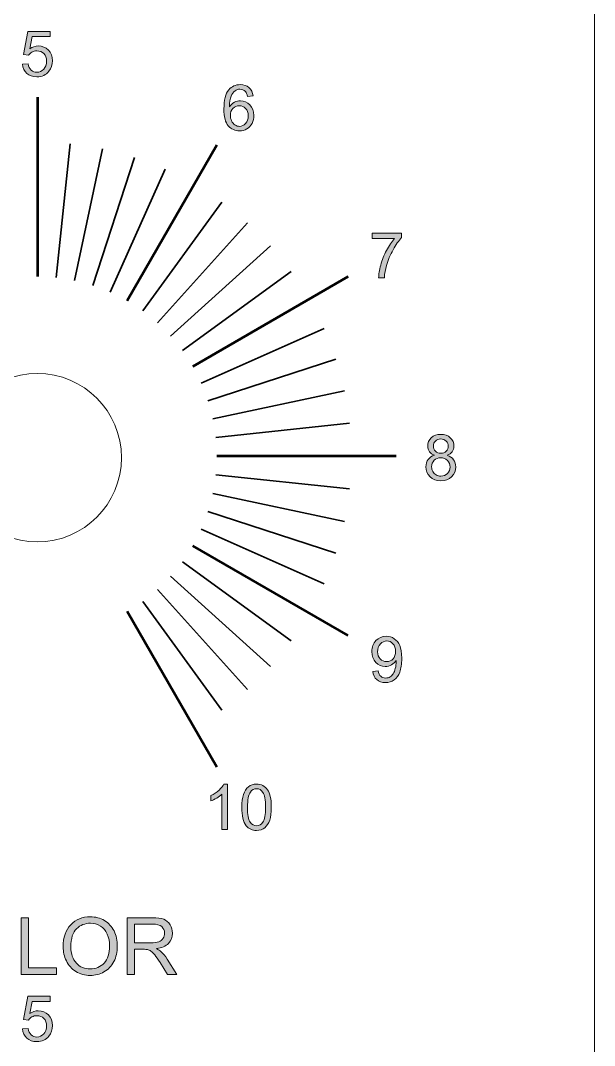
# Model space of a CAD drawing. Header units: inches. Extents: x -54 to 54, y -111 to 111.
# Drawn here: x 28.25 to 53.85, y -30.2 to 15.48 of the extents above; entities that cross this region are included whole.
import ezdxf

# ---------------------------------------------------------------- set-up
doc = ezdxf.new("R2010")
doc.units = ezdxf.units.IN
doc.header["$MEASUREMENT"] = 0
doc.layers.add('Decoupe', color=7, linetype='Continuous')
doc.layers.add('Impression', color=7, linetype='Continuous')

# ---------------------------------------------------------------- blocks, each defined once
blk = doc.blocks.new('block 32')
at = {"layer": 'Impression', "true_color": 0xffffff}
h = blk.add_hatch(color=7, dxfattribs=at)
h.dxf.hatch_style = 2
edge = h.paths.add_edge_path()
edge.add_spline(control_points=[(37.482, -20.579), (37.482, -20.579), (37.234, -20.579), (37.234, -20.579), (37.234, -20.579), (37.234, -18.998), (37.234, -18.998), (37.175, -19.055), (37.096, -19.112), (36.999, -19.169), (36.902, -19.226), (36.815, -19.269), (36.738, -19.297), (36.738, -19.297), (36.738, -19.058), (36.738, -19.058), (36.877, -18.992), (36.998, -18.913), (37.102, -18.821), (37.206, -18.728), (37.279, -18.638), (37.322, -18.551), (37.322, -18.551), (37.482, -18.551), (37.482, -18.551), (37.482, -18.551), (37.482, -20.579), (37.482, -20.579)], knot_values=[0, 0, 0, 0, 1, 1, 1, 2, 2, 2, 3, 3, 3, 4, 4, 4, 5, 5, 5, 6, 6, 6, 7, 7, 7, 8, 8, 8, 9, 9, 9, 9], degree=3, periodic=1)
h = blk.add_hatch(color=7, dxfattribs=at)
h.dxf.hatch_style = 2
edge = h.paths.add_edge_path()
edge.add_spline(control_points=[(38.117, -19.583), (38.117, -19.344), (38.142, -19.152), (38.191, -19.006), (38.24, -18.86), (38.313, -18.748), (38.41, -18.669), (38.507, -18.59), (38.629, -18.551), (38.776, -18.551), (38.885, -18.551), (38.98, -18.572), (39.061, -18.616), (39.143, -18.66), (39.211, -18.723), (39.264, -18.805), (39.317, -18.887), (39.359, -18.987), (39.389, -19.105), (39.42, -19.223), (39.435, -19.382), (39.435, -19.583), (39.435, -19.82), (39.41, -20.011), (39.362, -20.157), (39.313, -20.302), (39.24, -20.415), (39.143, -20.494), (39.047, -20.574), (38.924, -20.613), (38.776, -20.613), (38.581, -20.613), (38.429, -20.544), (38.317, -20.404), (38.184, -20.236), (38.117, -19.962), (38.117, -19.583)], knot_values=[0, 0, 0, 0, 1, 1, 1, 2, 2, 2, 3, 3, 3, 4, 4, 4, 5, 5, 5, 6, 6, 6, 7, 7, 7, 8, 8, 8, 9, 9, 9, 10, 10, 10, 11, 11, 11, 12, 12, 12, 12], degree=3, periodic=1)
edge = h.paths.add_edge_path()
edge.add_spline(control_points=[(38.372, -19.583), (38.372, -19.914), (38.411, -20.135), (38.489, -20.245), (38.566, -20.355), (38.662, -20.409), (38.776, -20.409), (38.89, -20.409), (38.986, -20.354), (39.063, -20.244), (39.141, -20.134), (39.18, -19.913), (39.18, -19.583), (39.18, -19.25), (39.141, -19.029), (39.063, -18.92), (38.986, -18.81), (38.889, -18.756), (38.773, -18.756), (38.659, -18.756), (38.568, -18.804), (38.501, -18.901), (38.415, -19.024), (38.372, -19.251), (38.372, -19.583)], knot_values=[0, 0, 0, 0, 1, 1, 1, 2, 2, 2, 3, 3, 3, 4, 4, 4, 5, 5, 5, 6, 6, 6, 7, 7, 7, 8, 8, 8, 8], degree=3, periodic=1)
at = {"layer": 'Impression', "lineweight": 0}
for points, knots in [([(37.482, -20.579), (37.482, -20.579), (37.234, -20.579), (37.234, -20.579), (37.234, -20.579), (37.234, -18.998), (37.234, -18.998), (37.175, -19.055), (37.096, -19.112), (36.999, -19.169), (36.902, -19.226), (36.815, -19.269), (36.738, -19.297), (36.738, -19.297), (36.738, -19.058), (36.738, -19.058), (36.877, -18.992), (36.998, -18.913), (37.102, -18.821), (37.206, -18.728), (37.279, -18.638), (37.322, -18.551), (37.322, -18.551), (37.482, -18.551), (37.482, -18.551), (37.482, -18.551), (37.482, -20.579), (37.482, -20.579)], [0, 0, 0, 0, 1, 1, 1, 2, 2, 2, 3, 3, 3, 4, 4, 4, 5, 5, 5, 6, 6, 6, 7, 7, 7, 8, 8, 8, 9, 9, 9, 9]), ([(38.117, -19.583), (38.117, -19.344), (38.142, -19.152), (38.191, -19.006), (38.24, -18.86), (38.313, -18.748), (38.41, -18.669), (38.507, -18.59), (38.629, -18.551), (38.776, -18.551), (38.885, -18.551), (38.98, -18.572), (39.061, -18.616), (39.143, -18.66), (39.211, -18.723), (39.264, -18.805), (39.317, -18.887), (39.359, -18.987), (39.389, -19.105), (39.42, -19.223), (39.435, -19.382), (39.435, -19.583), (39.435, -19.82), (39.41, -20.011), (39.362, -20.157), (39.313, -20.302), (39.24, -20.415), (39.143, -20.494), (39.047, -20.574), (38.924, -20.613), (38.776, -20.613), (38.581, -20.613), (38.429, -20.544), (38.317, -20.404), (38.184, -20.236), (38.117, -19.962), (38.117, -19.583)], [0, 0, 0, 0, 1, 1, 1, 2, 2, 2, 3, 3, 3, 4, 4, 4, 5, 5, 5, 6, 6, 6, 7, 7, 7, 8, 8, 8, 9, 9, 9, 10, 10, 10, 11, 11, 11, 12, 12, 12, 12]), ([(38.372, -19.583), (38.372, -19.914), (38.411, -20.135), (38.489, -20.245), (38.566, -20.355), (38.662, -20.409), (38.776, -20.409), (38.89, -20.409), (38.986, -20.354), (39.063, -20.244), (39.141, -20.134), (39.18, -19.913), (39.18, -19.583), (39.18, -19.25), (39.141, -19.029), (39.063, -18.92), (38.986, -18.81), (38.889, -18.756), (38.773, -18.756), (38.659, -18.756), (38.568, -18.804), (38.501, -18.901), (38.415, -19.024), (38.372, -19.251), (38.372, -19.583)], [0, 0, 0, 0, 1, 1, 1, 2, 2, 2, 3, 3, 3, 4, 4, 4, 5, 5, 5, 6, 6, 6, 7, 7, 7, 8, 8, 8, 8])]:
    blk.add_open_spline(points, degree=3, knots=knots, dxfattribs=at)
blk = doc.blocks.new('block 33')
at = {"layer": 'Impression', "true_color": 0xffffff}
h = blk.add_hatch(color=7, dxfattribs=at)
h.dxf.hatch_style = 2
edge = h.paths.add_edge_path()
edge.add_spline(control_points=[(43.958, -13.523), (43.958, -13.523), (44.196, -13.501), (44.196, -13.501), (44.217, -13.614), (44.255, -13.695), (44.312, -13.745), (44.369, -13.796), (44.442, -13.821), (44.531, -13.821), (44.607, -13.821), (44.674, -13.804), (44.732, -13.769), (44.789, -13.734), (44.836, -13.687), (44.873, -13.629), (44.91, -13.57), (44.94, -13.492), (44.965, -13.393), (44.99, -13.293), (45.002, -13.192), (45.002, -13.089), (45.002, -13.078), (45.002, -13.062), (45.001, -13.04), (44.951, -13.119), (44.884, -13.183), (44.798, -13.232), (44.712, -13.281), (44.619, -13.306), (44.519, -13.306), (44.352, -13.306), (44.21, -13.245), (44.094, -13.124), (43.979, -13.003), (43.921, -12.843), (43.921, -12.644), (43.921, -12.439), (43.981, -12.274), (44.102, -12.15), (44.223, -12.025), (44.374, -11.962), (44.556, -11.962), (44.687, -11.962), (44.807, -11.997), (44.916, -12.068), (45.025, -12.139), (45.108, -12.24), (45.164, -12.371), (45.221, -12.502), (45.249, -12.691), (45.249, -12.939), (45.249, -13.197), (45.221, -13.403), (45.165, -13.556), (45.109, -13.709), (45.026, -13.825), (44.915, -13.905), (44.804, -13.985), (44.674, -14.025), (44.526, -14.025), (44.368, -14.025), (44.239, -13.981), (44.138, -13.893), (44.038, -13.806), (43.978, -13.682), (43.958, -13.523)], knot_values=[0, 0, 0, 0, 1, 1, 1, 2, 2, 2, 3, 3, 3, 4, 4, 4, 5, 5, 5, 6, 6, 6, 7, 7, 7, 8, 8, 8, 9, 9, 9, 10, 10, 10, 11, 11, 11, 12, 12, 12, 13, 13, 13, 14, 14, 14, 15, 15, 15, 16, 16, 16, 17, 17, 17, 18, 18, 18, 19, 19, 19, 20, 20, 20, 21, 21, 21, 22, 22, 22, 22], degree=3, periodic=1)
edge = h.paths.add_edge_path()
edge.add_spline(control_points=[(44.974, -12.632), (44.974, -12.489), (44.936, -12.376), (44.86, -12.293), (44.784, -12.209), (44.693, -12.167), (44.586, -12.167), (44.476, -12.167), (44.38, -12.212), (44.298, -12.303), (44.217, -12.393), (44.176, -12.509), (44.176, -12.653), (44.176, -12.781), (44.215, -12.886), (44.292, -12.966), (44.37, -13.046), (44.465, -13.087), (44.579, -13.087), (44.694, -13.087), (44.789, -13.046), (44.863, -12.966), (44.937, -12.886), (44.974, -12.774), (44.974, -12.632)], knot_values=[0, 0, 0, 0, 1, 1, 1, 2, 2, 2, 3, 3, 3, 4, 4, 4, 5, 5, 5, 6, 6, 6, 7, 7, 7, 8, 8, 8, 8], degree=3, periodic=1)
at = {"layer": 'Impression', "lineweight": 0}
for points, knots in [([(43.958, -13.523), (43.958, -13.523), (44.196, -13.501), (44.196, -13.501), (44.217, -13.614), (44.255, -13.695), (44.312, -13.745), (44.369, -13.796), (44.442, -13.821), (44.531, -13.821), (44.607, -13.821), (44.674, -13.804), (44.732, -13.769), (44.789, -13.734), (44.836, -13.687), (44.873, -13.629), (44.91, -13.57), (44.94, -13.492), (44.965, -13.393), (44.99, -13.293), (45.002, -13.192), (45.002, -13.089), (45.002, -13.078), (45.002, -13.062), (45.001, -13.04), (44.951, -13.119), (44.884, -13.183), (44.798, -13.232), (44.712, -13.281), (44.619, -13.306), (44.519, -13.306), (44.352, -13.306), (44.21, -13.245), (44.094, -13.124), (43.979, -13.003), (43.921, -12.843), (43.921, -12.644), (43.921, -12.439), (43.981, -12.274), (44.102, -12.15), (44.223, -12.025), (44.374, -11.962), (44.556, -11.962), (44.687, -11.962), (44.807, -11.997), (44.916, -12.068), (45.025, -12.139), (45.108, -12.24), (45.164, -12.371), (45.221, -12.502), (45.249, -12.691), (45.249, -12.939), (45.249, -13.197), (45.221, -13.403), (45.165, -13.556), (45.109, -13.709), (45.026, -13.825), (44.915, -13.905), (44.804, -13.985), (44.674, -14.025), (44.526, -14.025), (44.368, -14.025), (44.239, -13.981), (44.138, -13.893), (44.038, -13.806), (43.978, -13.682), (43.958, -13.523)], [0, 0, 0, 0, 1, 1, 1, 2, 2, 2, 3, 3, 3, 4, 4, 4, 5, 5, 5, 6, 6, 6, 7, 7, 7, 8, 8, 8, 9, 9, 9, 10, 10, 10, 11, 11, 11, 12, 12, 12, 13, 13, 13, 14, 14, 14, 15, 15, 15, 16, 16, 16, 17, 17, 17, 18, 18, 18, 19, 19, 19, 20, 20, 20, 21, 21, 21, 22, 22, 22, 22]), ([(44.974, -12.632), (44.974, -12.489), (44.936, -12.376), (44.86, -12.293), (44.784, -12.209), (44.693, -12.167), (44.586, -12.167), (44.476, -12.167), (44.38, -12.212), (44.298, -12.303), (44.217, -12.393), (44.176, -12.509), (44.176, -12.653), (44.176, -12.781), (44.215, -12.886), (44.292, -12.966), (44.37, -13.046), (44.465, -13.087), (44.579, -13.087), (44.694, -13.087), (44.789, -13.046), (44.863, -12.966), (44.937, -12.886), (44.974, -12.774), (44.974, -12.632)], [0, 0, 0, 0, 1, 1, 1, 2, 2, 2, 3, 3, 3, 4, 4, 4, 5, 5, 5, 6, 6, 6, 7, 7, 7, 8, 8, 8, 8])]:
    blk.add_open_spline(points, degree=3, knots=knots, dxfattribs=at)
blk = doc.blocks.new('block 34')
at = {"layer": 'Impression', "true_color": 0xffffff}
h = blk.add_hatch(color=7, dxfattribs=at)
h.dxf.hatch_style = 2
edge = h.paths.add_edge_path()
edge.add_spline(control_points=[(46.714, -3.895), (46.611, -3.857), (46.535, -3.804), (46.485, -3.734), (46.436, -3.664), (46.411, -3.58), (46.411, -3.483), (46.411, -3.336), (46.464, -3.212), (46.569, -3.112), (46.675, -3.012), (46.816, -2.962), (46.991, -2.962), (47.167, -2.962), (47.309, -3.013), (47.417, -3.116), (47.524, -3.218), (47.578, -3.343), (47.578, -3.49), (47.578, -3.584), (47.554, -3.665), (47.504, -3.735), (47.455, -3.804), (47.381, -3.857), (47.28, -3.895), (47.404, -3.936), (47.499, -4.001), (47.564, -4.091), (47.628, -4.181), (47.661, -4.288), (47.661, -4.413), (47.661, -4.586), (47.6, -4.731), (47.477, -4.849), (47.355, -4.966), (47.195, -5.025), (46.995, -5.025), (46.796, -5.025), (46.635, -4.966), (46.513, -4.848), (46.39, -4.73), (46.329, -4.583), (46.329, -4.406), (46.329, -4.275), (46.363, -4.165), (46.429, -4.076), (46.496, -3.988), (46.591, -3.927), (46.714, -3.895)], knot_values=[0, 0, 0, 0, 1, 1, 1, 2, 2, 2, 3, 3, 3, 4, 4, 4, 5, 5, 5, 6, 6, 6, 7, 7, 7, 8, 8, 8, 9, 9, 9, 10, 10, 10, 11, 11, 11, 12, 12, 12, 13, 13, 13, 14, 14, 14, 15, 15, 15, 16, 16, 16, 16], degree=3, periodic=1)
edge = h.paths.add_edge_path()
edge.add_spline(control_points=[(46.584, -4.408), (46.584, -4.479), (46.601, -4.547), (46.635, -4.613), (46.668, -4.679), (46.718, -4.73), (46.784, -4.767), (46.85, -4.803), (46.922, -4.821), (46.998, -4.821), (47.116, -4.821), (47.214, -4.783), (47.291, -4.707), (47.369, -4.63), (47.407, -4.534), (47.407, -4.416), (47.407, -4.297), (47.368, -4.198), (47.288, -4.12), (47.208, -4.042), (47.109, -4.003), (46.99, -4.003), (46.873, -4.003), (46.776, -4.041), (46.7, -4.118), (46.623, -4.196), (46.584, -4.292), (46.584, -4.408)], knot_values=[0, 0, 0, 0, 1, 1, 1, 2, 2, 2, 3, 3, 3, 4, 4, 4, 5, 5, 5, 6, 6, 6, 7, 7, 7, 8, 8, 8, 9, 9, 9, 9], degree=3, periodic=1)
edge = h.paths.add_edge_path()
edge.add_spline(control_points=[(46.664, -3.475), (46.664, -3.57), (46.695, -3.648), (46.757, -3.709), (46.818, -3.77), (46.898, -3.8), (46.996, -3.8), (47.092, -3.8), (47.17, -3.77), (47.231, -3.71), (47.292, -3.65), (47.323, -3.576), (47.323, -3.489), (47.323, -3.398), (47.292, -3.321), (47.229, -3.259), (47.166, -3.197), (47.087, -3.166), (46.994, -3.166), (46.899, -3.166), (46.82, -3.196), (46.758, -3.257), (46.696, -3.318), (46.664, -3.39), (46.664, -3.475)], knot_values=[0, 0, 0, 0, 1, 1, 1, 2, 2, 2, 3, 3, 3, 4, 4, 4, 5, 5, 5, 6, 6, 6, 7, 7, 7, 8, 8, 8, 8], degree=3, periodic=1)
at = {"layer": 'Impression', "lineweight": 0}
for points, knots in [([(46.714, -3.895), (46.611, -3.857), (46.535, -3.804), (46.485, -3.734), (46.436, -3.664), (46.411, -3.58), (46.411, -3.483), (46.411, -3.336), (46.464, -3.212), (46.569, -3.112), (46.675, -3.012), (46.816, -2.962), (46.991, -2.962), (47.167, -2.962), (47.309, -3.013), (47.417, -3.116), (47.524, -3.218), (47.578, -3.343), (47.578, -3.49), (47.578, -3.584), (47.554, -3.665), (47.504, -3.735), (47.455, -3.804), (47.381, -3.857), (47.28, -3.895), (47.404, -3.936), (47.499, -4.001), (47.564, -4.091), (47.628, -4.181), (47.661, -4.288), (47.661, -4.413), (47.661, -4.586), (47.6, -4.731), (47.477, -4.849), (47.355, -4.966), (47.195, -5.025), (46.995, -5.025), (46.796, -5.025), (46.635, -4.966), (46.513, -4.848), (46.39, -4.73), (46.329, -4.583), (46.329, -4.406), (46.329, -4.275), (46.363, -4.165), (46.429, -4.076), (46.496, -3.988), (46.591, -3.927), (46.714, -3.895)], [0, 0, 0, 0, 1, 1, 1, 2, 2, 2, 3, 3, 3, 4, 4, 4, 5, 5, 5, 6, 6, 6, 7, 7, 7, 8, 8, 8, 9, 9, 9, 10, 10, 10, 11, 11, 11, 12, 12, 12, 13, 13, 13, 14, 14, 14, 15, 15, 15, 16, 16, 16, 16]), ([(46.664, -3.475), (46.664, -3.57), (46.695, -3.648), (46.757, -3.709), (46.818, -3.77), (46.898, -3.8), (46.996, -3.8), (47.092, -3.8), (47.17, -3.77), (47.231, -3.71), (47.292, -3.65), (47.323, -3.576), (47.323, -3.489), (47.323, -3.398), (47.292, -3.321), (47.229, -3.259), (47.166, -3.197), (47.087, -3.166), (46.994, -3.166), (46.899, -3.166), (46.82, -3.196), (46.758, -3.257), (46.696, -3.318), (46.664, -3.39), (46.664, -3.475)], [0, 0, 0, 0, 1, 1, 1, 2, 2, 2, 3, 3, 3, 4, 4, 4, 5, 5, 5, 6, 6, 6, 7, 7, 7, 8, 8, 8, 8]), ([(46.584, -4.408), (46.584, -4.479), (46.601, -4.547), (46.635, -4.613), (46.668, -4.679), (46.718, -4.73), (46.784, -4.767), (46.85, -4.803), (46.922, -4.821), (46.998, -4.821), (47.116, -4.821), (47.214, -4.783), (47.291, -4.707), (47.369, -4.63), (47.407, -4.534), (47.407, -4.416), (47.407, -4.297), (47.368, -4.198), (47.288, -4.12), (47.208, -4.042), (47.109, -4.003), (46.99, -4.003), (46.873, -4.003), (46.776, -4.041), (46.7, -4.118), (46.623, -4.196), (46.584, -4.292), (46.584, -4.408)], [0, 0, 0, 0, 1, 1, 1, 2, 2, 2, 3, 3, 3, 4, 4, 4, 5, 5, 5, 6, 6, 6, 7, 7, 7, 8, 8, 8, 9, 9, 9, 9])]:
    blk.add_open_spline(points, degree=3, knots=knots, dxfattribs=at)
blk = doc.blocks.new('block 35')
at = {"layer": 'Impression', "true_color": 0xffffff}
h = blk.add_hatch(color=7, dxfattribs=at)
h.dxf.hatch_style = 2
edge = h.paths.add_edge_path()
edge.add_spline(control_points=[(43.937, 5.765), (43.937, 5.765), (43.937, 6.003), (43.937, 6.003), (43.937, 6.003), (45.245, 6.003), (45.245, 6.003), (45.245, 6.003), (45.245, 5.81), (45.245, 5.81), (45.116, 5.673), (44.989, 5.492), (44.863, 5.265), (44.736, 5.038), (44.639, 4.804), (44.57, 4.565), (44.52, 4.396), (44.488, 4.211), (44.475, 4.009), (44.475, 4.009), (44.22, 4.009), (44.22, 4.009), (44.222, 4.168), (44.254, 4.36), (44.313, 4.585), (44.373, 4.81), (44.459, 5.028), (44.57, 5.236), (44.682, 5.445), (44.801, 5.622), (44.927, 5.765), (44.927, 5.765), (43.937, 5.765), (43.937, 5.765)], knot_values=[0, 0, 0, 0, 1, 1, 1, 2, 2, 2, 3, 3, 3, 4, 4, 4, 5, 5, 5, 6, 6, 6, 7, 7, 7, 8, 8, 8, 9, 9, 9, 10, 10, 10, 11, 11, 11, 11], degree=3, periodic=1)
at = {"layer": 'Impression', "lineweight": 0}
blk.add_open_spline([(43.937, 5.765), (43.937, 5.765), (43.937, 6.003), (43.937, 6.003), (43.937, 6.003), (45.245, 6.003), (45.245, 6.003), (45.245, 6.003), (45.245, 5.81), (45.245, 5.81), (45.116, 5.673), (44.989, 5.492), (44.863, 5.265), (44.736, 5.038), (44.639, 4.804), (44.57, 4.565), (44.52, 4.396), (44.488, 4.211), (44.475, 4.009), (44.475, 4.009), (44.22, 4.009), (44.22, 4.009), (44.222, 4.168), (44.254, 4.36), (44.313, 4.585), (44.373, 4.81), (44.459, 5.028), (44.57, 5.236), (44.682, 5.445), (44.801, 5.622), (44.927, 5.765), (44.927, 5.765), (43.937, 5.765), (43.937, 5.765)], degree=3, knots=[0, 0, 0, 0, 1, 1, 1, 2, 2, 2, 3, 3, 3, 4, 4, 4, 5, 5, 5, 6, 6, 6, 7, 7, 7, 8, 8, 8, 9, 9, 9, 10, 10, 10, 11, 11, 11, 11], dxfattribs=at)
blk = doc.blocks.new('block 36')
at = {"layer": 'Impression', "true_color": 0xffffff}
h = blk.add_hatch(color=7, dxfattribs=at)
h.dxf.hatch_style = 2
edge = h.paths.add_edge_path()
edge.add_spline(control_points=[(38.619, 12.123), (38.619, 12.123), (38.373, 12.104), (38.373, 12.104), (38.351, 12.201), (38.319, 12.272), (38.279, 12.316), (38.212, 12.387), (38.129, 12.422), (38.031, 12.422), (37.952, 12.422), (37.882, 12.4), (37.823, 12.356), (37.745, 12.299), (37.683, 12.216), (37.638, 12.107), (37.593, 11.997), (37.57, 11.842), (37.568, 11.64), (37.628, 11.73), (37.701, 11.798), (37.787, 11.842), (37.874, 11.886), (37.964, 11.908), (38.059, 11.908), (38.224, 11.908), (38.365, 11.847), (38.481, 11.726), (38.597, 11.604), (38.655, 11.447), (38.655, 11.254), (38.655, 11.127), (38.628, 11.009), (38.573, 10.9), (38.518, 10.791), (38.443, 10.708), (38.348, 10.65), (38.252, 10.592), (38.144, 10.563), (38.023, 10.563), (37.816, 10.563), (37.648, 10.639), (37.517, 10.791), (37.386, 10.943), (37.321, 11.194), (37.321, 11.543), (37.321, 11.934), (37.393, 12.217), (37.538, 12.395), (37.663, 12.549), (37.833, 12.626), (38.046, 12.626), (38.205, 12.626), (38.335, 12.582), (38.437, 12.493), (38.538, 12.403), (38.599, 12.28), (38.619, 12.123)], knot_values=[0, 0, 0, 0, 1, 1, 1, 2, 2, 2, 3, 3, 3, 4, 4, 4, 5, 5, 5, 6, 6, 6, 7, 7, 7, 8, 8, 8, 9, 9, 9, 10, 10, 10, 11, 11, 11, 12, 12, 12, 13, 13, 13, 14, 14, 14, 15, 15, 15, 16, 16, 16, 17, 17, 17, 18, 18, 18, 19, 19, 19, 19], degree=3, periodic=1)
edge = h.paths.add_edge_path()
edge.add_spline(control_points=[(37.607, 11.252), (37.607, 11.167), (37.625, 11.085), (37.661, 11.007), (37.697, 10.929), (37.748, 10.869), (37.813, 10.829), (37.878, 10.788), (37.947, 10.767), (38.019, 10.767), (38.123, 10.767), (38.213, 10.809), (38.289, 10.894), (38.364, 10.979), (38.402, 11.093), (38.402, 11.239), (38.402, 11.378), (38.364, 11.488), (38.29, 11.569), (38.216, 11.649), (38.122, 11.689), (38.009, 11.689), (37.897, 11.689), (37.802, 11.649), (37.724, 11.569), (37.645, 11.488), (37.607, 11.383), (37.607, 11.252)], knot_values=[0, 0, 0, 0, 1, 1, 1, 2, 2, 2, 3, 3, 3, 4, 4, 4, 5, 5, 5, 6, 6, 6, 7, 7, 7, 8, 8, 8, 9, 9, 9, 9], degree=3, periodic=1)
at = {"layer": 'Impression', "lineweight": 0}
for points, knots in [([(38.619, 12.123), (38.619, 12.123), (38.373, 12.104), (38.373, 12.104), (38.351, 12.201), (38.319, 12.272), (38.279, 12.316), (38.212, 12.387), (38.129, 12.422), (38.031, 12.422), (37.952, 12.422), (37.882, 12.4), (37.823, 12.356), (37.745, 12.299), (37.683, 12.216), (37.638, 12.107), (37.593, 11.997), (37.57, 11.842), (37.568, 11.64), (37.628, 11.73), (37.701, 11.798), (37.787, 11.842), (37.874, 11.886), (37.964, 11.908), (38.059, 11.908), (38.224, 11.908), (38.365, 11.847), (38.481, 11.726), (38.597, 11.604), (38.655, 11.447), (38.655, 11.254), (38.655, 11.127), (38.628, 11.009), (38.573, 10.9), (38.518, 10.791), (38.443, 10.708), (38.348, 10.65), (38.252, 10.592), (38.144, 10.563), (38.023, 10.563), (37.816, 10.563), (37.648, 10.639), (37.517, 10.791), (37.386, 10.943), (37.321, 11.194), (37.321, 11.543), (37.321, 11.934), (37.393, 12.217), (37.538, 12.395), (37.663, 12.549), (37.833, 12.626), (38.046, 12.626), (38.205, 12.626), (38.335, 12.582), (38.437, 12.493), (38.538, 12.403), (38.599, 12.28), (38.619, 12.123)], [0, 0, 0, 0, 1, 1, 1, 2, 2, 2, 3, 3, 3, 4, 4, 4, 5, 5, 5, 6, 6, 6, 7, 7, 7, 8, 8, 8, 9, 9, 9, 10, 10, 10, 11, 11, 11, 12, 12, 12, 13, 13, 13, 14, 14, 14, 15, 15, 15, 16, 16, 16, 17, 17, 17, 18, 18, 18, 19, 19, 19, 19]), ([(37.607, 11.252), (37.607, 11.167), (37.625, 11.085), (37.661, 11.007), (37.697, 10.929), (37.748, 10.869), (37.813, 10.829), (37.878, 10.788), (37.947, 10.767), (38.019, 10.767), (38.123, 10.767), (38.213, 10.809), (38.289, 10.894), (38.364, 10.979), (38.402, 11.093), (38.402, 11.239), (38.402, 11.378), (38.364, 11.488), (38.29, 11.569), (38.216, 11.649), (38.122, 11.689), (38.009, 11.689), (37.897, 11.689), (37.802, 11.649), (37.724, 11.569), (37.645, 11.488), (37.607, 11.383), (37.607, 11.252)], [0, 0, 0, 0, 1, 1, 1, 2, 2, 2, 3, 3, 3, 4, 4, 4, 5, 5, 5, 6, 6, 6, 7, 7, 7, 8, 8, 8, 9, 9, 9, 9])]:
    blk.add_open_spline(points, degree=3, knots=knots, dxfattribs=at)
blk = doc.blocks.new('block 37')
at = {"layer": 'Impression', "true_color": 0xffffff}
h = blk.add_hatch(color=7, dxfattribs=at)
h.dxf.hatch_style = 2
edge = h.paths.add_edge_path()
edge.add_spline(control_points=[(28.332, 13.538), (28.332, 13.538), (28.593, 13.561), (28.593, 13.561), (28.612, 13.434), (28.657, 13.338), (28.727, 13.275), (28.797, 13.211), (28.882, 13.179), (28.981, 13.179), (29.101, 13.179), (29.202, 13.224), (29.285, 13.314), (29.367, 13.404), (29.409, 13.523), (29.409, 13.672), (29.409, 13.814), (29.369, 13.925), (29.289, 14.007), (29.21, 14.089), (29.106, 14.13), (28.977, 14.13), (28.897, 14.13), (28.825, 14.112), (28.761, 14.075), (28.696, 14.039), (28.646, 13.992), (28.609, 13.934), (28.609, 13.934), (28.376, 13.964), (28.376, 13.964), (28.376, 13.964), (28.572, 15.002), (28.572, 15.002), (28.572, 15.002), (29.577, 15.002), (29.577, 15.002), (29.577, 15.002), (29.577, 14.765), (29.577, 14.765), (29.577, 14.765), (28.771, 14.765), (28.771, 14.765), (28.771, 14.765), (28.662, 14.222), (28.662, 14.222), (28.783, 14.307), (28.91, 14.349), (29.043, 14.349), (29.22, 14.349), (29.369, 14.288), (29.49, 14.165), (29.611, 14.043), (29.672, 13.886), (29.672, 13.694), (29.672, 13.511), (29.618, 13.353), (29.512, 13.22), (29.382, 13.057), (29.206, 12.975), (28.981, 12.975), (28.798, 12.975), (28.648, 13.026), (28.531, 13.129), (28.415, 13.232), (28.349, 13.368), (28.332, 13.538)], knot_values=[0, 0, 0, 0, 1, 1, 1, 2, 2, 2, 3, 3, 3, 4, 4, 4, 5, 5, 5, 6, 6, 6, 7, 7, 7, 8, 8, 8, 9, 9, 9, 10, 10, 10, 11, 11, 11, 12, 12, 12, 13, 13, 13, 14, 14, 14, 15, 15, 15, 16, 16, 16, 17, 17, 17, 18, 18, 18, 19, 19, 19, 20, 20, 20, 21, 21, 21, 22, 22, 22, 22], degree=3, periodic=1)
at = {"layer": 'Impression', "lineweight": 0}
blk.add_open_spline([(28.332, 13.538), (28.332, 13.538), (28.593, 13.561), (28.593, 13.561), (28.612, 13.434), (28.657, 13.338), (28.727, 13.275), (28.797, 13.211), (28.882, 13.179), (28.981, 13.179), (29.101, 13.179), (29.202, 13.224), (29.285, 13.314), (29.367, 13.404), (29.409, 13.523), (29.409, 13.672), (29.409, 13.814), (29.369, 13.925), (29.289, 14.007), (29.21, 14.089), (29.106, 14.13), (28.977, 14.13), (28.897, 14.13), (28.825, 14.112), (28.761, 14.075), (28.696, 14.039), (28.646, 13.992), (28.609, 13.934), (28.609, 13.934), (28.376, 13.964), (28.376, 13.964), (28.376, 13.964), (28.572, 15.002), (28.572, 15.002), (28.572, 15.002), (29.577, 15.002), (29.577, 15.002), (29.577, 15.002), (29.577, 14.765), (29.577, 14.765), (29.577, 14.765), (28.771, 14.765), (28.771, 14.765), (28.771, 14.765), (28.662, 14.222), (28.662, 14.222), (28.783, 14.307), (28.91, 14.349), (29.043, 14.349), (29.22, 14.349), (29.369, 14.288), (29.49, 14.165), (29.611, 14.043), (29.672, 13.886), (29.672, 13.694), (29.672, 13.511), (29.618, 13.353), (29.512, 13.22), (29.382, 13.057), (29.206, 12.975), (28.981, 12.975), (28.798, 12.975), (28.648, 13.026), (28.531, 13.129), (28.415, 13.232), (28.349, 13.368), (28.332, 13.538)], degree=3, knots=[0, 0, 0, 0, 1, 1, 1, 2, 2, 2, 3, 3, 3, 4, 4, 4, 5, 5, 5, 6, 6, 6, 7, 7, 7, 8, 8, 8, 9, 9, 9, 10, 10, 10, 11, 11, 11, 12, 12, 12, 13, 13, 13, 14, 14, 14, 15, 15, 15, 16, 16, 16, 17, 17, 17, 18, 18, 18, 19, 19, 19, 20, 20, 20, 21, 21, 21, 22, 22, 22, 22], dxfattribs=at)
blk = doc.blocks.new('block 43')
at = {"layer": 'Impression', "true_color": 0xffffff}
h = blk.add_hatch(color=7, dxfattribs=at)
h.dxf.hatch_style = 2
edge = h.paths.add_edge_path()
edge.add_spline(control_points=[(24.801, -26.147), (24.801, -26.147), (25.136, -26.231), (25.136, -26.231), (25.065, -26.506), (24.94, -26.715), (24.757, -26.859), (24.575, -27.003), (24.353, -27.075), (24.09, -27.075), (23.818, -27.075), (23.596, -27.02), (23.426, -26.909), (23.255, -26.798), (23.126, -26.638), (23.037, -26.427), (22.948, -26.217), (22.903, -25.992), (22.903, -25.75), (22.903, -25.488), (22.953, -25.258), (23.054, -25.062), (23.154, -24.866), (23.297, -24.718), (23.483, -24.616), (23.668, -24.515), (23.872, -24.464), (24.095, -24.464), (24.348, -24.464), (24.56, -24.528), (24.733, -24.657), (24.905, -24.785), (25.025, -24.966), (25.093, -25.199), (25.093, -25.199), (24.764, -25.277), (24.764, -25.277), (24.705, -25.093), (24.62, -24.959), (24.509, -24.875), (24.397, -24.792), (24.257, -24.75), (24.088, -24.75), (23.894, -24.75), (23.732, -24.796), (23.602, -24.889), (23.471, -24.982), (23.38, -25.107), (23.327, -25.264), (23.274, -25.421), (23.248, -25.582), (23.248, -25.749), (23.248, -25.964), (23.279, -26.151), (23.341, -26.311), (23.404, -26.471), (23.501, -26.591), (23.634, -26.67), (23.765, -26.75), (23.908, -26.789), (24.062, -26.789), (24.25, -26.789), (24.408, -26.735), (24.538, -26.627), (24.667, -26.519), (24.755, -26.359), (24.801, -26.147)], knot_values=[0, 0, 0, 0, 1, 1, 1, 2, 2, 2, 3, 3, 3, 4, 4, 4, 5, 5, 5, 6, 6, 6, 7, 7, 7, 8, 8, 8, 9, 9, 9, 10, 10, 10, 11, 11, 11, 12, 12, 12, 13, 13, 13, 14, 14, 14, 15, 15, 15, 16, 16, 16, 17, 17, 17, 18, 18, 18, 19, 19, 19, 20, 20, 20, 21, 21, 21, 22, 22, 22, 22], degree=3, periodic=1)
h = blk.add_hatch(color=7, dxfattribs=at)
h.dxf.hatch_style = 2
edge = h.paths.add_edge_path()
edge.add_spline(control_points=[(25.446, -25.802), (25.446, -25.383), (25.558, -25.055), (25.783, -24.818), (26.008, -24.58), (26.299, -24.462), (26.655, -24.462), (26.888, -24.462), (27.098, -24.518), (27.285, -24.629), (27.472, -24.741), (27.615, -24.896), (27.713, -25.095), (27.811, -25.294), (27.861, -25.52), (27.861, -25.773), (27.861, -26.029), (27.809, -26.258), (27.706, -26.46), (27.602, -26.662), (27.456, -26.815), (27.266, -26.919), (27.077, -27.023), (26.872, -27.075), (26.653, -27.075), (26.415, -27.075), (26.203, -27.018), (26.016, -26.903), (25.828, -26.788), (25.687, -26.631), (25.59, -26.433), (25.494, -26.234), (25.446, -26.024), (25.446, -25.802)], knot_values=[0, 0, 0, 0, 1, 1, 1, 2, 2, 2, 3, 3, 3, 4, 4, 4, 5, 5, 5, 6, 6, 6, 7, 7, 7, 8, 8, 8, 9, 9, 9, 10, 10, 10, 11, 11, 11, 11], degree=3, periodic=1)
edge = h.paths.add_edge_path()
edge.add_spline(control_points=[(25.79, -25.807), (25.79, -26.112), (25.872, -26.351), (26.035, -26.527), (26.199, -26.702), (26.404, -26.789), (26.651, -26.789), (26.903, -26.789), (27.11, -26.701), (27.272, -26.524), (27.435, -26.347), (27.516, -26.096), (27.516, -25.771), (27.516, -25.566), (27.481, -25.386), (27.412, -25.233), (27.343, -25.08), (27.241, -24.961), (27.107, -24.876), (26.973, -24.792), (26.823, -24.75), (26.657, -24.75), (26.42, -24.75), (26.216, -24.831), (26.046, -24.994), (25.875, -25.156), (25.79, -25.427), (25.79, -25.807)], knot_values=[0, 0, 0, 0, 1, 1, 1, 2, 2, 2, 3, 3, 3, 4, 4, 4, 5, 5, 5, 6, 6, 6, 7, 7, 7, 8, 8, 8, 9, 9, 9, 9], degree=3, periodic=1)
h = blk.add_hatch(color=7, dxfattribs=at)
h.dxf.hatch_style = 2
h.paths.add_polyline_path([(28.278, -27.032), (28.278, -24.507), (28.612, -24.507), (28.612, -26.734), (29.855, -26.734), (29.855, -27.032)])
h = blk.add_hatch(color=7, dxfattribs=at)
h.dxf.hatch_style = 2
edge = h.paths.add_edge_path()
edge.add_spline(control_points=[(30.152, -25.802), (30.152, -25.383), (30.264, -25.055), (30.489, -24.818), (30.714, -24.58), (31.005, -24.462), (31.361, -24.462), (31.594, -24.462), (31.804, -24.518), (31.991, -24.629), (32.178, -24.741), (32.321, -24.896), (32.419, -25.095), (32.517, -25.294), (32.567, -25.52), (32.567, -25.773), (32.567, -26.029), (32.515, -26.258), (32.412, -26.46), (32.308, -26.662), (32.162, -26.815), (31.972, -26.919), (31.783, -27.023), (31.578, -27.075), (31.359, -27.075), (31.121, -27.075), (30.909, -27.018), (30.722, -26.903), (30.534, -26.788), (30.393, -26.631), (30.296, -26.433), (30.2, -26.234), (30.152, -26.024), (30.152, -25.802)], knot_values=[0, 0, 0, 0, 1, 1, 1, 2, 2, 2, 3, 3, 3, 4, 4, 4, 5, 5, 5, 6, 6, 6, 7, 7, 7, 8, 8, 8, 9, 9, 9, 10, 10, 10, 11, 11, 11, 11], degree=3, periodic=1)
edge = h.paths.add_edge_path()
edge.add_spline(control_points=[(30.496, -25.807), (30.496, -26.112), (30.578, -26.351), (30.741, -26.527), (30.905, -26.702), (31.11, -26.789), (31.357, -26.789), (31.609, -26.789), (31.816, -26.701), (31.978, -26.524), (32.141, -26.347), (32.222, -26.096), (32.222, -25.771), (32.222, -25.566), (32.187, -25.386), (32.118, -25.233), (32.049, -25.08), (31.947, -24.961), (31.813, -24.876), (31.679, -24.792), (31.529, -24.75), (31.363, -24.75), (31.126, -24.75), (30.922, -24.831), (30.752, -24.994), (30.581, -25.156), (30.496, -25.427), (30.496, -25.807)], knot_values=[0, 0, 0, 0, 1, 1, 1, 2, 2, 2, 3, 3, 3, 4, 4, 4, 5, 5, 5, 6, 6, 6, 7, 7, 7, 8, 8, 8, 9, 9, 9, 9], degree=3, periodic=1)
h = blk.add_hatch(color=7, dxfattribs=at)
h.dxf.hatch_style = 2
edge = h.paths.add_edge_path()
edge.add_spline(control_points=[(33.002, -27.032), (33.002, -27.032), (33.002, -24.507), (33.002, -24.507), (33.002, -24.507), (34.122, -24.507), (34.122, -24.507), (34.347, -24.507), (34.518, -24.529), (34.635, -24.575), (34.753, -24.62), (34.846, -24.7), (34.916, -24.815), (34.986, -24.93), (35.021, -25.057), (35.021, -25.196), (35.021, -25.375), (34.963, -25.526), (34.847, -25.649), (34.731, -25.772), (34.552, -25.85), (34.31, -25.883), (34.398, -25.926), (34.466, -25.967), (34.511, -26.009), (34.609, -26.098), (34.702, -26.21), (34.789, -26.345), (34.789, -26.345), (35.228, -27.032), (35.228, -27.032), (35.228, -27.032), (34.808, -27.032), (34.808, -27.032), (34.808, -27.032), (34.474, -26.507), (34.474, -26.507), (34.376, -26.355), (34.295, -26.239), (34.232, -26.159), (34.169, -26.078), (34.113, -26.022), (34.063, -25.99), (34.013, -25.958), (33.962, -25.935), (33.91, -25.923), (33.872, -25.915), (33.81, -25.911), (33.724, -25.911), (33.724, -25.911), (33.337, -25.911), (33.337, -25.911), (33.337, -25.911), (33.337, -27.032), (33.337, -27.032), (33.337, -27.032), (33.002, -27.032), (33.002, -27.032)], knot_values=[0, 0, 0, 0, 1, 1, 1, 2, 2, 2, 3, 3, 3, 4, 4, 4, 5, 5, 5, 6, 6, 6, 7, 7, 7, 8, 8, 8, 9, 9, 9, 10, 10, 10, 11, 11, 11, 12, 12, 12, 13, 13, 13, 14, 14, 14, 15, 15, 15, 16, 16, 16, 17, 17, 17, 18, 18, 18, 19, 19, 19, 19], degree=3, periodic=1)
edge = h.paths.add_edge_path()
edge.add_spline(control_points=[(33.337, -25.621), (33.337, -25.621), (34.055, -25.621), (34.055, -25.621), (34.208, -25.621), (34.327, -25.605), (34.413, -25.574), (34.499, -25.542), (34.565, -25.492), (34.61, -25.422), (34.654, -25.353), (34.677, -25.277), (34.677, -25.196), (34.677, -25.077), (34.633, -24.978), (34.547, -24.901), (34.46, -24.824), (34.323, -24.786), (34.136, -24.786), (34.136, -24.786), (33.337, -24.786), (33.337, -24.786), (33.337, -24.786), (33.337, -25.621), (33.337, -25.621)], knot_values=[0, 0, 0, 0, 1, 1, 1, 2, 2, 2, 3, 3, 3, 4, 4, 4, 5, 5, 5, 6, 6, 6, 7, 7, 7, 8, 8, 8, 8], degree=3, periodic=1)
at = {"layer": 'Impression', "lineweight": 0}
blk.add_lwpolyline([(28.278, -27.032), (28.278, -24.507), (28.612, -24.507), (28.612, -26.734), (29.855, -26.734), (29.855, -27.032), (28.278, -27.032)], dxfattribs=at)
for points, knots in [([(24.801, -26.147), (24.801, -26.147), (25.136, -26.231), (25.136, -26.231), (25.065, -26.506), (24.94, -26.715), (24.757, -26.859), (24.575, -27.003), (24.353, -27.075), (24.09, -27.075), (23.818, -27.075), (23.596, -27.02), (23.426, -26.909), (23.255, -26.798), (23.126, -26.638), (23.037, -26.427), (22.948, -26.217), (22.903, -25.992), (22.903, -25.75), (22.903, -25.488), (22.953, -25.258), (23.054, -25.062), (23.154, -24.866), (23.297, -24.718), (23.483, -24.616), (23.668, -24.515), (23.872, -24.464), (24.095, -24.464), (24.348, -24.464), (24.56, -24.528), (24.733, -24.657), (24.905, -24.785), (25.025, -24.966), (25.093, -25.199), (25.093, -25.199), (24.764, -25.277), (24.764, -25.277), (24.705, -25.093), (24.62, -24.959), (24.509, -24.875), (24.397, -24.792), (24.257, -24.75), (24.088, -24.75), (23.894, -24.75), (23.732, -24.796), (23.602, -24.889), (23.471, -24.982), (23.38, -25.107), (23.327, -25.264), (23.274, -25.421), (23.248, -25.582), (23.248, -25.749), (23.248, -25.964), (23.279, -26.151), (23.341, -26.311), (23.404, -26.471), (23.501, -26.591), (23.634, -26.67), (23.765, -26.75), (23.908, -26.789), (24.062, -26.789), (24.25, -26.789), (24.408, -26.735), (24.538, -26.627), (24.667, -26.519), (24.755, -26.359), (24.801, -26.147)], [0, 0, 0, 0, 1, 1, 1, 2, 2, 2, 3, 3, 3, 4, 4, 4, 5, 5, 5, 6, 6, 6, 7, 7, 7, 8, 8, 8, 9, 9, 9, 10, 10, 10, 11, 11, 11, 12, 12, 12, 13, 13, 13, 14, 14, 14, 15, 15, 15, 16, 16, 16, 17, 17, 17, 18, 18, 18, 19, 19, 19, 20, 20, 20, 21, 21, 21, 22, 22, 22, 22]), ([(25.446, -25.802), (25.446, -25.383), (25.558, -25.055), (25.783, -24.818), (26.008, -24.58), (26.299, -24.462), (26.655, -24.462), (26.888, -24.462), (27.098, -24.518), (27.285, -24.629), (27.472, -24.741), (27.615, -24.896), (27.713, -25.095), (27.811, -25.294), (27.861, -25.52), (27.861, -25.773), (27.861, -26.029), (27.809, -26.258), (27.706, -26.46), (27.602, -26.662), (27.456, -26.815), (27.266, -26.919), (27.077, -27.023), (26.872, -27.075), (26.653, -27.075), (26.415, -27.075), (26.203, -27.018), (26.016, -26.903), (25.828, -26.788), (25.687, -26.631), (25.59, -26.433), (25.494, -26.234), (25.446, -26.024), (25.446, -25.802)], [0, 0, 0, 0, 1, 1, 1, 2, 2, 2, 3, 3, 3, 4, 4, 4, 5, 5, 5, 6, 6, 6, 7, 7, 7, 8, 8, 8, 9, 9, 9, 10, 10, 10, 11, 11, 11, 11]), ([(30.152, -25.802), (30.152, -25.383), (30.264, -25.055), (30.489, -24.818), (30.714, -24.58), (31.005, -24.462), (31.361, -24.462), (31.594, -24.462), (31.804, -24.518), (31.991, -24.629), (32.178, -24.741), (32.321, -24.896), (32.419, -25.095), (32.517, -25.294), (32.567, -25.52), (32.567, -25.773), (32.567, -26.029), (32.515, -26.258), (32.412, -26.46), (32.308, -26.662), (32.162, -26.815), (31.972, -26.919), (31.783, -27.023), (31.578, -27.075), (31.359, -27.075), (31.121, -27.075), (30.909, -27.018), (30.722, -26.903), (30.534, -26.788), (30.393, -26.631), (30.296, -26.433), (30.2, -26.234), (30.152, -26.024), (30.152, -25.802)], [0, 0, 0, 0, 1, 1, 1, 2, 2, 2, 3, 3, 3, 4, 4, 4, 5, 5, 5, 6, 6, 6, 7, 7, 7, 8, 8, 8, 9, 9, 9, 10, 10, 10, 11, 11, 11, 11]), ([(33.002, -27.032), (33.002, -27.032), (33.002, -24.507), (33.002, -24.507), (33.002, -24.507), (34.122, -24.507), (34.122, -24.507), (34.347, -24.507), (34.518, -24.529), (34.635, -24.575), (34.753, -24.62), (34.846, -24.7), (34.916, -24.815), (34.986, -24.93), (35.021, -25.057), (35.021, -25.196), (35.021, -25.375), (34.963, -25.526), (34.847, -25.649), (34.731, -25.772), (34.552, -25.85), (34.31, -25.883), (34.398, -25.926), (34.466, -25.967), (34.511, -26.009), (34.609, -26.098), (34.702, -26.21), (34.789, -26.345), (34.789, -26.345), (35.228, -27.032), (35.228, -27.032), (35.228, -27.032), (34.808, -27.032), (34.808, -27.032), (34.808, -27.032), (34.474, -26.507), (34.474, -26.507), (34.376, -26.355), (34.295, -26.239), (34.232, -26.159), (34.169, -26.078), (34.113, -26.022), (34.063, -25.99), (34.013, -25.958), (33.962, -25.935), (33.91, -25.923), (33.872, -25.915), (33.81, -25.911), (33.724, -25.911), (33.724, -25.911), (33.337, -25.911), (33.337, -25.911), (33.337, -25.911), (33.337, -27.032), (33.337, -27.032), (33.337, -27.032), (33.002, -27.032), (33.002, -27.032)], [0, 0, 0, 0, 1, 1, 1, 2, 2, 2, 3, 3, 3, 4, 4, 4, 5, 5, 5, 6, 6, 6, 7, 7, 7, 8, 8, 8, 9, 9, 9, 10, 10, 10, 11, 11, 11, 12, 12, 12, 13, 13, 13, 14, 14, 14, 15, 15, 15, 16, 16, 16, 17, 17, 17, 18, 18, 18, 19, 19, 19, 19]), ([(25.79, -25.807), (25.79, -26.112), (25.872, -26.351), (26.035, -26.527), (26.199, -26.702), (26.404, -26.789), (26.651, -26.789), (26.903, -26.789), (27.11, -26.701), (27.272, -26.524), (27.435, -26.347), (27.516, -26.096), (27.516, -25.771), (27.516, -25.566), (27.481, -25.386), (27.412, -25.233), (27.343, -25.08), (27.241, -24.961), (27.107, -24.876), (26.973, -24.792), (26.823, -24.75), (26.657, -24.75), (26.42, -24.75), (26.216, -24.831), (26.046, -24.994), (25.875, -25.156), (25.79, -25.427), (25.79, -25.807)], [0, 0, 0, 0, 1, 1, 1, 2, 2, 2, 3, 3, 3, 4, 4, 4, 5, 5, 5, 6, 6, 6, 7, 7, 7, 8, 8, 8, 9, 9, 9, 9]), ([(30.496, -25.807), (30.496, -26.112), (30.578, -26.351), (30.741, -26.527), (30.905, -26.702), (31.11, -26.789), (31.357, -26.789), (31.609, -26.789), (31.816, -26.701), (31.978, -26.524), (32.141, -26.347), (32.222, -26.096), (32.222, -25.771), (32.222, -25.566), (32.187, -25.386), (32.118, -25.233), (32.049, -25.08), (31.947, -24.961), (31.813, -24.876), (31.679, -24.792), (31.529, -24.75), (31.363, -24.75), (31.126, -24.75), (30.922, -24.831), (30.752, -24.994), (30.581, -25.156), (30.496, -25.427), (30.496, -25.807)], [0, 0, 0, 0, 1, 1, 1, 2, 2, 2, 3, 3, 3, 4, 4, 4, 5, 5, 5, 6, 6, 6, 7, 7, 7, 8, 8, 8, 9, 9, 9, 9]), ([(33.337, -25.621), (33.337, -25.621), (34.055, -25.621), (34.055, -25.621), (34.208, -25.621), (34.327, -25.605), (34.413, -25.574), (34.499, -25.542), (34.565, -25.492), (34.61, -25.422), (34.654, -25.353), (34.677, -25.277), (34.677, -25.196), (34.677, -25.077), (34.633, -24.978), (34.547, -24.901), (34.46, -24.824), (34.323, -24.786), (34.136, -24.786), (34.136, -24.786), (33.337, -24.786), (33.337, -24.786), (33.337, -24.786), (33.337, -25.621), (33.337, -25.621)], [0, 0, 0, 0, 1, 1, 1, 2, 2, 2, 3, 3, 3, 4, 4, 4, 5, 5, 5, 6, 6, 6, 7, 7, 7, 8, 8, 8, 8])]:
    blk.add_open_spline(points, degree=3, knots=knots, dxfattribs=at)
blk = doc.blocks.new('block 49')
at = {"layer": 'Impression', "true_color": 0xffffff}
h = blk.add_hatch(color=7, dxfattribs=at)
h.dxf.hatch_style = 2
edge = h.paths.add_edge_path()
edge.add_spline(control_points=[(28.332, -29.461), (28.332, -29.461), (28.593, -29.439), (28.593, -29.439), (28.612, -29.566), (28.657, -29.662), (28.727, -29.725), (28.797, -29.789), (28.882, -29.821), (28.981, -29.821), (29.101, -29.821), (29.202, -29.776), (29.285, -29.686), (29.367, -29.596), (29.409, -29.477), (29.409, -29.328), (29.409, -29.187), (29.369, -29.075), (29.289, -28.993), (29.21, -28.911), (29.106, -28.87), (28.977, -28.87), (28.897, -28.87), (28.825, -28.889), (28.761, -28.925), (28.696, -28.961), (28.646, -29.008), (28.609, -29.066), (28.609, -29.066), (28.376, -29.036), (28.376, -29.036), (28.376, -29.036), (28.572, -27.998), (28.572, -27.998), (28.572, -27.998), (29.577, -27.998), (29.577, -27.998), (29.577, -27.998), (29.577, -28.235), (29.577, -28.235), (29.577, -28.235), (28.771, -28.235), (28.771, -28.235), (28.771, -28.235), (28.662, -28.778), (28.662, -28.778), (28.783, -28.694), (28.91, -28.651), (29.043, -28.651), (29.22, -28.651), (29.369, -28.713), (29.49, -28.834), (29.611, -28.957), (29.672, -29.114), (29.672, -29.306), (29.672, -29.489), (29.618, -29.647), (29.512, -29.78), (29.382, -29.943), (29.206, -30.025), (28.981, -30.025), (28.798, -30.025), (28.648, -29.974), (28.531, -29.871), (28.415, -29.768), (28.349, -29.632), (28.332, -29.461)], knot_values=[0, 0, 0, 0, 1, 1, 1, 2, 2, 2, 3, 3, 3, 4, 4, 4, 5, 5, 5, 6, 6, 6, 7, 7, 7, 8, 8, 8, 9, 9, 9, 10, 10, 10, 11, 11, 11, 12, 12, 12, 13, 13, 13, 14, 14, 14, 15, 15, 15, 16, 16, 16, 17, 17, 17, 18, 18, 18, 19, 19, 19, 20, 20, 20, 21, 21, 21, 22, 22, 22, 22], degree=3, periodic=1)
at = {"layer": 'Impression', "lineweight": 0}
blk.add_open_spline([(28.332, -29.461), (28.332, -29.461), (28.593, -29.439), (28.593, -29.439), (28.612, -29.566), (28.657, -29.662), (28.727, -29.725), (28.797, -29.789), (28.882, -29.821), (28.981, -29.821), (29.101, -29.821), (29.202, -29.776), (29.285, -29.686), (29.367, -29.596), (29.409, -29.477), (29.409, -29.328), (29.409, -29.187), (29.369, -29.075), (29.289, -28.993), (29.21, -28.911), (29.106, -28.87), (28.977, -28.87), (28.897, -28.87), (28.825, -28.889), (28.761, -28.925), (28.696, -28.961), (28.646, -29.008), (28.609, -29.066), (28.609, -29.066), (28.376, -29.036), (28.376, -29.036), (28.376, -29.036), (28.572, -27.998), (28.572, -27.998), (28.572, -27.998), (29.577, -27.998), (29.577, -27.998), (29.577, -27.998), (29.577, -28.235), (29.577, -28.235), (29.577, -28.235), (28.771, -28.235), (28.771, -28.235), (28.771, -28.235), (28.662, -28.778), (28.662, -28.778), (28.783, -28.694), (28.91, -28.651), (29.043, -28.651), (29.22, -28.651), (29.369, -28.713), (29.49, -28.834), (29.611, -28.957), (29.672, -29.114), (29.672, -29.306), (29.672, -29.489), (29.618, -29.647), (29.512, -29.78), (29.382, -29.943), (29.206, -30.025), (28.981, -30.025), (28.798, -30.025), (28.648, -29.974), (28.531, -29.871), (28.415, -29.768), (28.349, -29.632), (28.332, -29.461)], degree=3, knots=[0, 0, 0, 0, 1, 1, 1, 2, 2, 2, 3, 3, 3, 4, 4, 4, 5, 5, 5, 6, 6, 6, 7, 7, 7, 8, 8, 8, 9, 9, 9, 10, 10, 10, 11, 11, 11, 12, 12, 12, 13, 13, 13, 14, 14, 14, 15, 15, 15, 16, 16, 16, 17, 17, 17, 18, 18, 18, 19, 19, 19, 20, 20, 20, 21, 21, 21, 22, 22, 22, 22], dxfattribs=at)

msp = doc.modelspace()

# ---------------------------------------------------------------- linework, layer by layer
at = {"layer": 'Decoupe', "color": 240, "lineweight": 18, "true_color": 0xed1c24}
msp.add_lwpolyline([(53.848, -110.998), (-53.848, -110.998), (-53.848, 110.998), (53.848, 110.998), (53.848, -110.998)], dxfattribs=at)
msp.add_open_spline([(32.75, -4), (32.75, -6.071), (31.071, -7.75), (29, -7.75), (26.929, -7.75), (25.25, -6.071), (25.25, -4), (25.25, -1.929), (26.929, -0.25), (29, -0.25), (31.071, -0.25), (32.75, -1.929), (32.75, -4)], degree=3, knots=[0, 0, 0, 0, 1, 1, 1, 2, 2, 2, 3, 3, 3, 4, 4, 4, 4], dxfattribs=at)
at = {"layer": 'Impression', "color": 7, "lineweight": 53, "true_color": 0xffffff}
for points in [[(29, 12.068), (29, 4.068)], [(37, 9.924), (33, 2.996)], [(42.856, 4.068), (35.928, 0.068)], [(45, -3.932), (37, -3.932)], [(42.856, -11.932), (35.928, -7.932)], [(37, -17.789), (33, -10.86)]]:
    msp.add_lwpolyline(points, dxfattribs=at)
at = {"layer": 'Impression', "color": 7, "lineweight": 35, "true_color": 0xffffff}
for points in [[(29, 10.067), (29, 4.068)], [(30.463, 9.991), (29.836, 4.024)], [(31.91, 9.762), (30.663, 3.893)], [(33.326, 9.382), (31.472, 3.676)], [(34.694, 8.857), (32.254, 3.376)], [(36, 8.192), (33, 2.996)], [(37.229, 7.394), (33.702, 2.54)], [(38.367, 6.472), (34.353, 2.013)], [(39.404, 5.435), (34.945, 1.421)], [(40.326, 4.297), (35.472, 0.77)], [(41.124, 3.068), (35.928, 0.068)], [(41.789, 1.762), (36.308, -0.678)], [(42.315, 0.394), (36.608, -1.46)], [(42.694, -1.022), (36.825, -2.269)], [(42.923, -2.469), (36.956, -3.096)], [(43, -3.932), (37, -3.932)], [(42.923, -5.396), (36.956, -4.769)], [(42.694, -6.843), (36.825, -5.596)], [(42.315, -8.259), (36.608, -6.404)], [(41.789, -9.627), (36.308, -7.186)], [(41.124, -10.932), (35.928, -7.932)], [(40.326, -12.161), (35.472, -8.635)], [(39.404, -13.3), (34.945, -9.286)], [(38.367, -14.336), (34.353, -9.878)], [(37.229, -15.258), (33.702, -10.405)]]:
    msp.add_lwpolyline(points, dxfattribs=at)

# ---------------------------------------------------------------- block references
at = {"layer": 'Impression'}
for name in ['block 37', 'block 36', 'block 35', 'block 34', 'block 33', 'block 32', 'block 43', 'block 49']:
    msp.add_blockref(name, (0, 0), dxfattribs=at)

doc.saveas('drawing.dxf')
